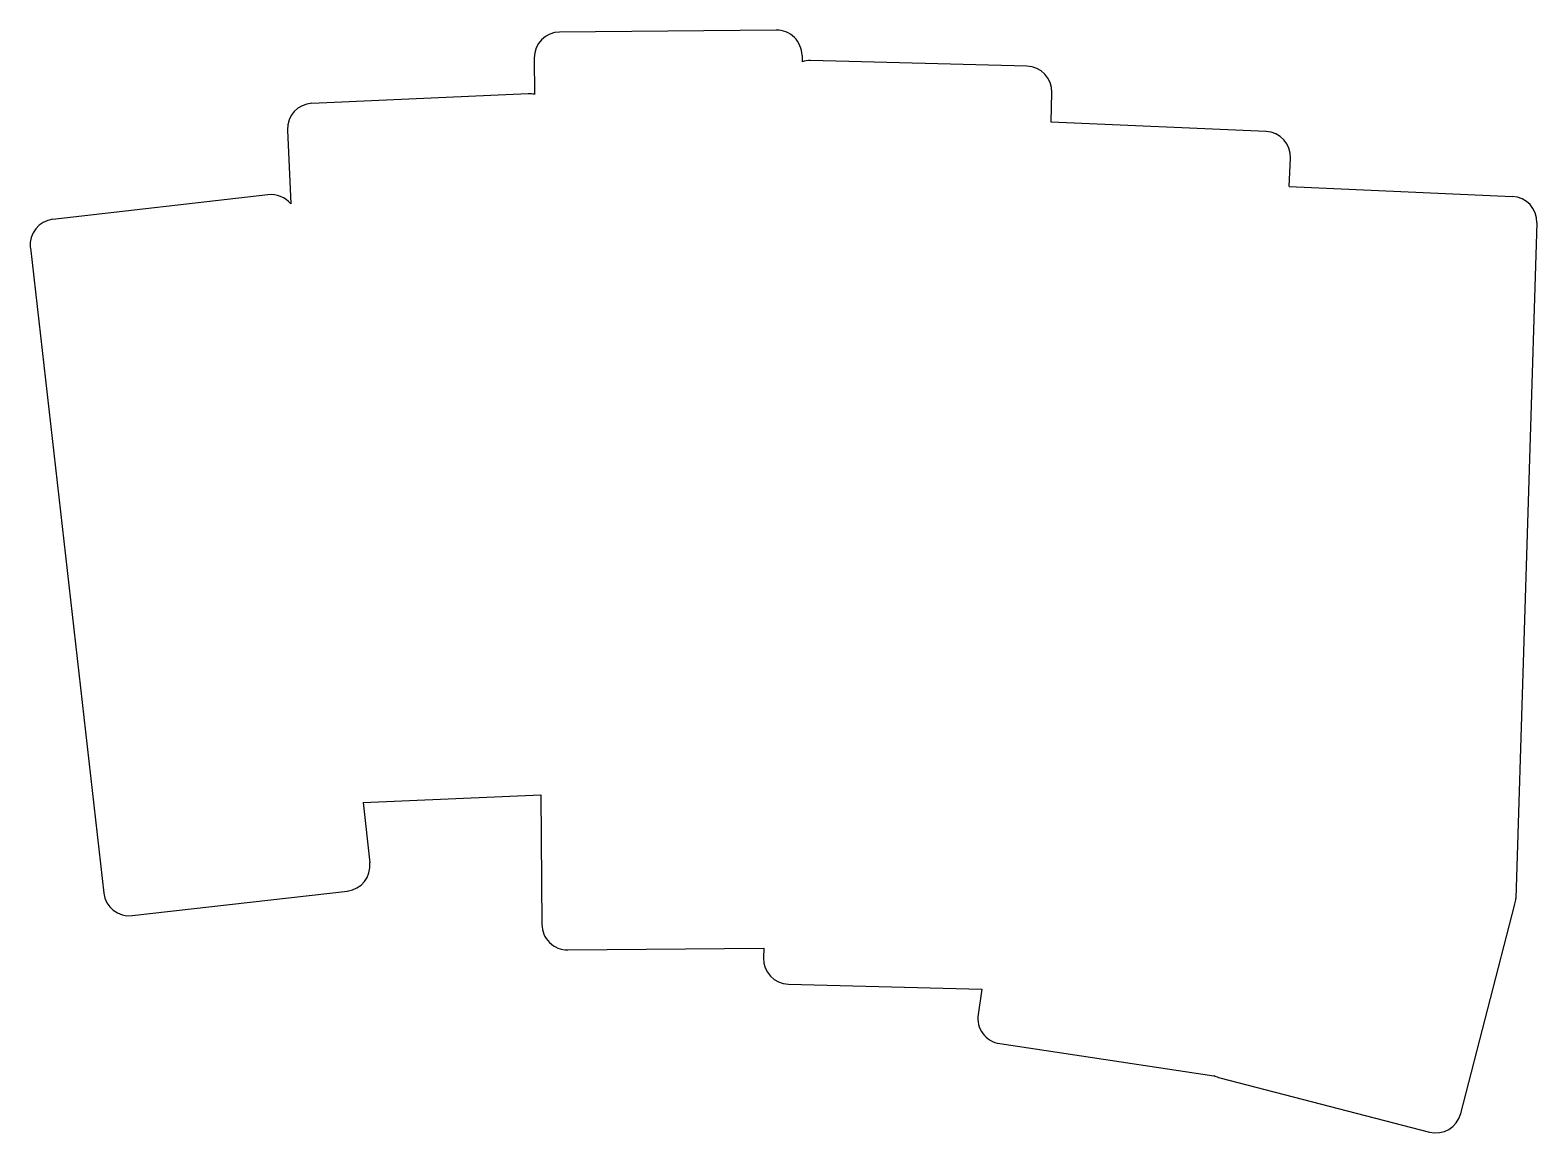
# Model space of a CAD drawing. Header units: millimetres. Extents: x 163 to 295, y -197 to -100.
import ezdxf

# ---------------------------------------------------------------- set-up
doc = ezdxf.new("R2010")
doc.units = ezdxf.units.MM

msp = doc.modelspace()

# ---------------------------------------------------------------- linework, layer by layer
for p, q in [((228.26, -100.24), (209.26, -100.41)), ((207.03, -102.68), (207.06, -105.88)), ((230.53, -102.47), (230.54, -103.02)), ((250.27, -103.41), (231.28, -102.92)), ((252.39, -108.32), (252.46, -105.72)), ((206.51, -105.84), (187.52, -106.67)), ((271.25, -109.14), (252.39, -108.32)), ((185.37, -109.01), (185.66, -115.5)), ((273.29, -113.98), (273.4, -111.48)), ((183.66, -114.7), (164.79, -116.85)), ((273.29, -113.98), (292.87, -114.84)), ((295.02, -117.16), (293.17, -176.44)), ((162.81, -119.34), (169.26, -175.97)), ((192.01, -168.03), (207.6, -167.35)), ((207.6, -167.35), (207.7, -178.73)), ((192.01, -168.03), (192.61, -173.31)), ((171.75, -177.95), (190.63, -175.8)), ((288.34, -195.33), (293.09, -176.94)), ((209.97, -180.96), (227.17, -180.81)), ((227.17, -180.81), (227.15, -181.66)), ((229.34, -183.97), (246.32, -184.41)), ((246.32, -184.41), (245.99, -186.63)), ((247.88, -189.19), (266.67, -192)), ((267.2, -192.19), (285.6, -196.95))]:
    msp.add_line(p, q)
for centre, start, end in [((209.28, -102.66), 90.5, 180.5), ((228.28, -102.49), 0.5, 90.5), ((231.22, -105.17), 88.5, 107.6512), ((250.21, -105.66), 358.5, 448.5), ((187.62, -108.91), 92.5, 182.5), ((206.6, -108.08), 78.2688, 92.5), ((271.15, -111.39), 357.5, 447.5), ((183.92, -116.93), 39.4144, 96.5), ((292.77, -117.09), 358.2091, 87.5), ((165.04, -119.08), 96.5, 186.5), ((190.37, -173.56), 276.5, 366.5), ((171.49, -175.72), 186.5, 276.5), ((290.92, -176.37), 345.5, 358.2091), ((209.95, -178.71), 180.5, 270.5), ((229.4, -181.72), 178.5, 268.5), ((248.21, -186.96), 171.5, 261.5), ((267, -189.77), 261.5, 262.8119), ((267.76, -190.01), 242.4174, 255.5), ((286.16, -194.77), 255.5, 345.5)]:
    msp.add_arc(centre, 2.25, start, end)

doc.saveas('drawing.dxf')
